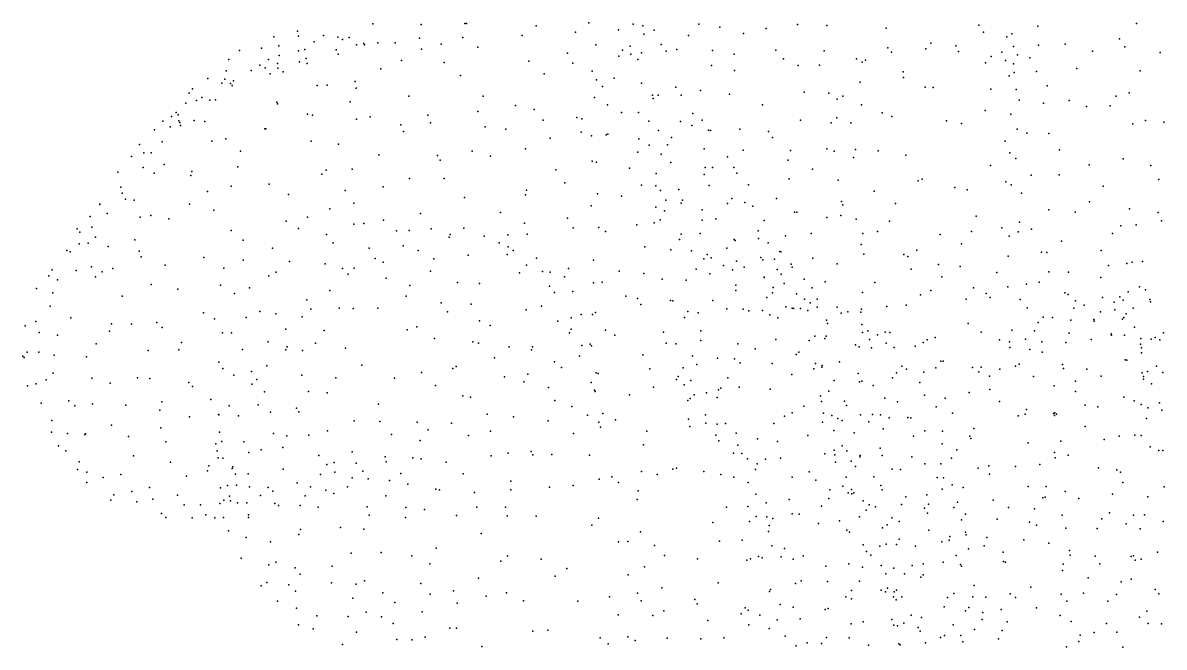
# Model space of a CAD drawing. Header units: metres. Extents: x -25 to 25, y -27.8 to 27.8.
# Drawn here: x -24.97 to -18.78, y 3.41 to 6.8 of the extents above; entities that cross this region are included whole.
import ezdxf

# ---------------------------------------------------------------- set-up
doc = ezdxf.new("R2010")
doc.units = ezdxf.units.M

msp = doc.modelspace()

# ---------------------------------------------------------------- linework, layer by layer
for p in [(-23.4775, 6.7508, -5.69), (-23.0683, 6.7894, -4.7933), (-22.8054, 6.7858, -6.2321), (-22.5692, 6.7923, -4.1462), (-22.5604, 6.7924, -6.2026), (-22.1823, 6.7793, -3.7907), (-21.8972, 6.7954, -6.5488), (-21.7359, 6.7578, -3.0542), (-21.6554, 6.7886, -1.3871), (-21.6028, 6.7797, -2.6418), (-21.5429, 6.7559, -1.1486), (-21.2996, 6.7889, -0.6858), (-21.1857, 6.7718, -7.4954), (-20.9343, 6.7644, -7.7085), (-20.7644, 6.7863, -0.3008), (-20.6054, 6.7807, -7.9522), (-20.2828, 6.7665, 0.2398), (-19.7813, 6.783, -8.7703), (-19.4614, 6.7782, 0.9839), (-18.9259, 6.7911, -9.554), (-23.6052, 6.7204, -4.1198), (-23.4715, 6.7234, -3.9727), (-23.3872, 6.6925, -4.4233), (-23.3355, 6.7269, -4.2068), (-23.2591, 6.7169, -4.899), (-23.2323, 6.7053, -4.3384), (-23.1975, 6.716, -4.0835), (-22.815, 6.7124, -4.2563), (-22.581, 6.7165, -3.9899), (-22.2578, 6.7263, -6.1963), (-21.9681, 6.7443, -3.5994), (-21.5978, 6.7339, -2.1575), (-21.3551, 6.7273, -7.3203), (-21.0569, 6.7379, -7.6016), (-19.7562, 6.7442, 0.8774), (-19.6287, 6.7193, -8.3522), (-19.601, 6.7361, -8.0231), (-19.0174, 6.7093, 1.2078), (-23.7922, 6.6452, -4.2393), (-23.672, 6.6576, -3.8353), (-23.5784, 6.6701, -5.455), (-23.4724, 6.6436, -5.8809), (-23.4367, 6.6509, -5.0186), (-23.2675, 6.6487, -3.7807), (-23.1563, 6.6765, -4.6614), (-23.1174, 6.6829, -3.9561), (-23.1134, 6.676, -6.2242), (-23.0406, 6.6873, -4.4305), (-22.9477, 6.6873, -4.0892), (-22.8043, 6.6519, -3.9278), (-22.6982, 6.6789, -6.2927), (-22.4995, 6.6644, -6.2642), (-22.013, 6.6309, -6.277), (-21.8587, 6.6754, -3.4094), (-21.7131, 6.6475, -6.8481), (-21.6729, 6.6694, -2.7569), (-21.6695, 6.6262, -1.785), (-21.6114, 6.6331, -2.0114), (-21.5037, 6.6773, -2.3358), (-21.4774, 6.6421, -0.8686), (-21.4184, 6.6502, -0.7162), (-21.2259, 6.6459, -7.3907), (-20.8819, 6.6472, -0.2735), (-20.6196, 6.6433, -0.1694), (-20.2746, 6.6597, -8.0768), (-20.2544, 6.6358, 0.6744), (-20.0674, 6.6545, 0.8085), (-20.0416, 6.6856, -8.0566), (-19.9047, 6.6699, 0.8842), (-19.8914, 6.6397, -8.0167), (-19.6552, 6.6355, -8.5994), (-19.5925, 6.6673, -9.2166), (-19.4576, 6.6735, -9.3551), (-19.3127, 6.679, 1.0651), (-19.1636, 6.6411, 1.131), (-18.9884, 6.6648, -9.4843), (-18.7976, 6.6342, 1.305), (-23.8505, 6.5968, -3.9671), (-23.681, 6.5665, -5.3786), (-23.6353, 6.5974, -5.5909), (-23.585, 6.5747, -5.781), (-23.5764, 6.6186, -4.5793), (-23.4658, 6.5847, -4.8724), (-23.4298, 6.6019, -4.7221), (-23.4246, 6.5745, -6.0295), (-23.2558, 6.6255, -6.1598), (-22.9129, 6.5915, -3.7689), (-22.682, 6.5801, -3.7478), (-22.2222, 6.5882, -3.6242), (-21.9826, 6.576, -3.4877), (-21.7341, 6.6154, -2.8996), (-21.6304, 6.5962, -1.4291), (-21.2317, 6.5648, -0.4071), (-21.1086, 6.6251, -7.5028), (-20.8402, 6.601, -7.7771), (-20.6442, 6.5662, -7.939), (-20.4445, 6.5998, -0.0002), (-20.4144, 6.5819, 0.3025), (-20.3949, 6.5933, 0.455), (-19.7437, 6.5778, -7.9913), (-19.7131, 6.6128, 0.9919), (-19.6362, 6.5911, -8.9134), (-19.5922, 6.5733, -8.4133), (-19.5711, 6.6217, -8.1658), (-19.5034, 6.6048, 1.0257), (-23.8645, 6.5347, -4.4772), (-23.7279, 6.5377, -3.6706), (-23.6527, 6.5509, -5.1956), (-23.6257, 6.5184, -4.9606), (-23.583, 6.5489, -4.7671), (-23.5554, 6.5294, -3.6049), (-23.0247, 6.5456, -3.6436), (-22.5936, 6.5098, -3.6118), (-22.1388, 6.5193, -6.2478), (-21.8787, 6.5335, -6.4478), (-21.1065, 6.5374, -0.3128), (-20.761, 6.5633, -0.2127), (-20.192, 6.5294, 0.8612), (-19.6157, 6.5088, -8.0474), (-19.5893, 6.527, -8.6866), (-19.4675, 6.5311, -9.2018), (-19.2497, 6.5487, -9.3608), (-18.9049, 6.5357, -9.416), (-23.9638, 6.4942, -3.8922), (-23.8879, 6.4682, -5.2513), (-23.8711, 6.4896, -3.7508), (-23.8398, 6.4657, -5.0975), (-23.8312, 6.4549, -4.7872), (-23.8239, 6.4812, -5.517), (-23.3698, 6.455, -6.1305), (-23.3167, 6.4574, -3.5105), (-23.1651, 6.4774, -3.5456), (-23.1584, 6.441, -6.3034), (-21.8547, 6.4857, -3.1733), (-21.8217, 6.4511, -2.9759), (-21.7599, 6.496, -6.6282), (-21.6102, 6.4675, -1.5799), (-21.4246, 6.4474, -0.5737), (-20.424, 6.4735, 0.6551), (-20.1887, 6.4991, -8.0644), (-20.0715, 6.4469, 0.9957), (-20.0288, 6.4454, -8.0359), (-19.4105, 6.4538, 1.1171), (-24.0645, 6.4135, -4.2173), (-24.0462, 6.4378, -4.0568), (-23.9965, 6.3899, -5.116), (-22.8734, 6.3973, -3.4443), (-22.4699, 6.3974, -3.4905), (-21.8659, 6.3915, -6.3696), (-21.5519, 6.4025, -0.8971), (-21.547, 6.3852, -1.7221), (-21.5205, 6.4032, -2.5002), (-21.3962, 6.4029, -2.0903), (-21.29, 6.4294, -7.1676), (-21.1329, 6.4085, -7.3041), (-20.7275, 6.4192, -0.134), (-20.5944, 6.4139, -0.0475), (-20.5487, 6.3809, 0.4321), (-20.518, 6.3983, 0.0932), (-19.715, 6.4363, 1.1018), (-19.5781, 6.4331, -8.3056), (-19.0354, 6.3979, 1.2275), (-18.9653, 6.4153, -9.3198), (-24.0828, 6.3605, -5.309), (-24.0252, 6.3751, -5.5191), (-23.9522, 6.376, -4.8592), (-23.9217, 6.3772, -5.665), (-23.5891, 6.3659, -5.9678), (-23.5848, 6.3565, -3.4435), (-23.1912, 6.3664, -3.4017), (-22.2952, 6.3475, -3.4394), (-22.1929, 6.326, -6.2817), (-21.7946, 6.351, -2.7904), (-20.955, 6.3508, -7.4859), (-20.4174, 6.3503, -7.9985), (-19.746, 6.3195, -8.0025), (-19.5625, 6.3757, -8.4683), (-19.4306, 6.3593, -8.8852), (-19.2912, 6.3737, -9.1059), (-19.1961, 6.3427, 1.1943), (-19.0689, 6.346, -9.2166), (-24.2073, 6.2618, -5.4236), (-24.16, 6.287, -4.2372), (-24.1352, 6.31, -3.9986), (-24.1248, 6.2969, -5.0575), (-24.1213, 6.2649, -4.885), (-24.1158, 6.2545, -4.6736), (-24.0369, 6.265, -3.6915), (-23.9794, 6.2607, -5.8043), (-23.4237, 6.3004, -6.151), (-23.396, 6.2946, -3.3602), (-23.1579, 6.2738, -6.326), (-23.0834, 6.2852, -3.3155), (-22.7707, 6.2947, -3.3346), (-22.4994, 6.3148, -6.3681), (-22.1446, 6.2675, -3.3393), (-21.9618, 6.2822, -3.216), (-21.9337, 6.2756, -6.25), (-21.7184, 6.3097, -6.5402), (-21.6264, 6.3087, -6.6925), (-21.5719, 6.2625, -1.0121), (-21.3999, 6.261, -0.4994), (-21.3317, 6.3043, -2.3536), (-21.2811, 6.2678, -7.0356), (-20.7487, 6.2672, -0.0888), (-20.551, 6.2811, 0.5713), (-20.3042, 6.3066, 0.9431), (-20.2534, 6.2871, -8.0007), (-19.9561, 6.2643, -7.9548), (-19.6079, 6.3004, -8.1659), (-18.8767, 6.2661, 1.2978), (-18.7771, 6.2572, -9.3391), (-24.2528, 6.2152, -5.2234), (-24.1678, 6.2322, -4.4582), (-24.1123, 6.2381, -5.7065), (-23.6546, 6.2206, -6.0314), (-23.649, 6.2204, -3.3695), (-22.917, 6.2427, -6.3973), (-22.9015, 6.2064, -3.2121), (-22.7551, 6.2535, -6.4019), (-22.4597, 6.2312, -3.341), (-22.3461, 6.2185, -6.33), (-21.9389, 6.2024, -3.0831), (-21.5186, 6.2123, -1.4884), (-21.3379, 6.2393, -1.9188), (-21.2478, 6.2139, -0.3511), (-21.2365, 6.2108, -2.1961), (-21.0769, 6.2181, -0.2387), (-20.9214, 6.2065, -0.1673), (-20.5811, 6.2527, 0.159), (-20.4742, 6.2539, 0.7597), (-19.8745, 6.2494, 1.172), (-19.5734, 6.2198, -8.4452), (-19.5211, 6.1973, -8.6421), (-19.4017, 6.1952, -8.8391), (-18.9459, 6.2483, -9.245), (-24.335, 6.1358, -5.4398), (-24.2121, 6.1504, -4.7547), (-23.9412, 6.1547, -3.4918), (-23.8668, 6.1659, -5.9528), (-23.4023, 6.1539, -6.1998), (-23.2545, 6.1372, -6.2904), (-22.1062, 6.17, -6.2586), (-21.8816, 6.182, -2.9051), (-21.8016, 6.1886, -2.7444), (-21.7926, 6.1922, -6.2952), (-21.6245, 6.1669, -2.5483), (-21.5699, 6.1328, -0.9189), (-21.4693, 6.1344, -0.5846), (-21.4478, 6.1737, -6.7892), (-20.9008, 6.1731, -7.3719), (-19.6378, 6.1531, -8.0576), (-24.3782, 6.0706, -5.1082), (-24.31, 6.0901, -4.9242), (-24.2718, 6.0905, -4.5297), (-23.7856, 6.0993, -3.3574), (-23.0365, 6.0794, -3.0484), (-22.7168, 6.0761, -3.0504), (-22.5289, 6.0997, -6.3731), (-22.4298, 6.0728, -3.1975), (-22.2399, 6.1119, -3.2669), (-21.6307, 6.0948, -6.4523), (-21.5035, 6.0826, -6.6381), (-21.2711, 6.1116, -2.3615), (-21.1446, 6.0697, -1.9745), (-21.0587, 6.1049, -7.099), (-20.8021, 6.1033, -7.4934), (-20.6044, 6.1125, 0.2852), (-20.5663, 6.1, 0.6576), (-20.4501, 6.1092, 0.8479), (-20.3276, 6.1008, 0.9706), (-20.1765, 6.0783, -7.9083), (-19.6132, 6.0899, -8.267), (-19.3427, 6.1066, 1.2306), (-24.3148, 6.0102, -4.2028), (-24.201, 6.0272, -3.7541), (-23.8013, 6.0152, -6.0952), (-22.7039, 6.0503, -6.3922), (-21.8792, 6.0448, -6.1945), (-21.8543, 6.0405, -2.8379), (-21.675, 6.0072, -2.6429), (-21.4511, 6.038, -2.4746), (-21.2651, 6.011, -6.8397), (-21.2257, 6.0108, -1.8101), (-21.1103, 6.0117, -6.9828), (-20.8153, 6.0506, -0.0895), (-20.461, 6.0652, -7.8273), (-19.7171, 6.0227, -7.932), (-19.5793, 6.059, 1.24), (-19.1821, 6.0247, 1.2363), (-18.9969, 6.0586, -9.1843), (-18.8471, 6.0228, -9.352), (-24.451, 5.9856, -5.451), (-24.2539, 5.9798, -5.8466), (-24.0551, 5.9672, -3.5154), (-24.0509, 5.9888, -6.0062), (-23.3442, 5.9755, -3.0732), (-23.3217, 5.9968, -6.2607), (-23.1809, 6.0028, -3.0095), (-22.8687, 5.9519, -2.8223), (-22.682, 5.9516, -2.8692), (-22.0762, 5.9991, -6.2287), (-21.5306, 5.9779, -1.2873), (-21.2707, 5.9727, -0.3913), (-21.0927, 5.9798, -2.1984), (-20.8089, 5.9489, -7.3349), (-20.6828, 6.0027, -7.5772), (-20.0882, 5.9479, -7.8807), (-19.4973, 5.9691, -8.6585), (-19.3452, 5.9716, -8.872), (-18.8037, 5.9469, 1.3518), (-24.4355, 5.9052, -4.6847), (-23.8369, 5.9094, -3.3054), (-23.6305, 5.9215, -3.2137), (-23.2193, 5.8858, -2.8638), (-23.0131, 5.9054, -6.3666), (-22.2355, 5.8878, -3.1025), (-22.0262, 5.9285, -3.1066), (-21.6114, 5.9152, -6.2175), (-21.5323, 5.9109, -0.8151), (-21.5077, 5.8871, -6.3683), (-21.409, 5.8915, -1.4888), (-21.2436, 5.9133, -2.4248), (-21.03, 5.9177, -0.2256), (-20.5431, 5.9422, 0.6272), (-20.3493, 5.8832, -7.7966), (-20.1099, 5.9383, 1.1115), (-19.9104, 5.9031, 1.1987), (-19.8439, 5.8892, -7.8948), (-19.6344, 5.9334, -8.0296), (-19.6061, 5.9174, -8.2928), (-19.1068, 5.9095, -9.1073), (-24.4288, 5.8713, -4.4531), (-24.4109, 5.8398, -4.1834), (-24.363, 5.8331, -3.9806), (-23.9661, 5.8815, -6.1242), (-23.5268, 5.8642, -3.1036), (-22.5715, 5.8488, -6.3555), (-22.2405, 5.8633, -6.2761), (-21.8489, 5.8687, -6.152), (-21.7193, 5.8553, -2.7604), (-21.4785, 5.8332, -1.3166), (-21.3876, 5.8342, -2.5441), (-21.121, 5.8421, -1.7986), (-21.0498, 5.8215, -2.3551), (-20.8788, 5.8422, -7.1594), (-20.5255, 5.8276, 0.4071), (-19.5491, 5.8717, -8.5353), (-19.1802, 5.8248, 1.2045), (-24.55, 5.8117, -4.8254), (-24.5493, 5.8104, -5.4074), (-24.5103, 5.7624, -5.6592), (-24.0623, 5.8125, -3.4357), (-23.9305, 5.7802, -3.31), (-23.3023, 5.7868, -6.2908), (-23.1717, 5.8177, -2.7245), (-22.8103, 5.7611, -2.5453), (-22.375, 5.767, -2.8409), (-21.8846, 5.8026, -2.9642), (-21.5338, 5.7962, -2.6451), (-21.4868, 5.7766, -6.1941), (-21.3949, 5.8175, -6.4712), (-21.2813, 5.7816, -6.5863), (-21.1449, 5.8161, -6.7821), (-21.0059, 5.8015, -1.9978), (-20.7803, 5.7697, -7.3399), (-20.7683, 5.7683, -0.05), (-20.5191, 5.8088, 0.231), (-20.2324, 5.8152, 0.9676), (-19.4004, 5.7821, -8.7962), (-19.2581, 5.7682, -8.959), (-18.9635, 5.7869, -9.2999), (-18.8069, 5.7677, -9.6889), (-24.6025, 5.7459, -5.2343), (-24.3305, 5.7419, -5.9452), (-24.2733, 5.7514, -3.6473), (-24.1755, 5.7329, -6.0843), (-23.5394, 5.7192, -2.9845), (-23.4233, 5.7412, -2.8623), (-23.1723, 5.7033, -2.5861), (-23.1179, 5.7068, -6.3344), (-23.011, 5.7254, -2.5298), (-22.2461, 5.709, -2.9242), (-22.0128, 5.7372, -3.0465), (-21.6361, 5.7011, -2.7908), (-21.5418, 5.711, -5.9926), (-21.5096, 5.7274, -1.071), (-21.2815, 5.7263, -1.5366), (-21.2071, 5.7329, -2.558), (-20.9461, 5.7246, -2.2106), (-20.606, 5.7405, 0.0926), (-20.5291, 5.7505, -7.6789), (-20.4469, 5.7303, 0.5541), (-20.2656, 5.7201, -7.8485), (-19.7955, 5.7471, 1.1806), (-19.5605, 5.7149, -8.3606), (-18.9267, 5.7006, -9.4784), (-18.789, 5.721, 1.2913), (-24.6725, 5.679, -4.8756), (-24.658, 5.6612, -4.5495), (-24.5925, 5.687, -4.3925), (-23.8371, 5.67, -6.2081), (-23.4715, 5.6795, -6.26), (-23.3199, 5.6485, -2.6259), (-22.9395, 5.6684, -6.3495), (-22.8712, 5.6686, -2.4045), (-22.7515, 5.6785, -6.3513), (-22.6486, 5.6472, -2.2221), (-22.5739, 5.6813, -6.3304), (-22.4643, 5.6381, -2.1661), (-22.3356, 5.6468, -2.7094), (-22.231, 5.6503, -6.2271), (-21.9824, 5.6833, -6.1633), (-21.8419, 5.6852, -6.0991), (-21.8055, 5.6643, -2.9343), (-21.396, 5.6491, -6.0446), (-21.2919, 5.6524, -6.3369), (-20.9783, 5.6668, -0.1704), (-20.8299, 5.6405, -7.2359), (-20.6894, 5.6541, -7.5219), (-20.4095, 5.6527, 0.3245), (-20.3298, 5.6633, 0.7189), (-19.9903, 5.6478, -7.9148), (-19.8196, 5.6645, -7.9276), (-19.6558, 5.6841, -7.9594), (-19.6157, 5.6396, 1.1412), (-19.5675, 5.6614, -8.1376), (-19.4958, 5.677, -8.5525), (-19.0549, 5.6529, -9.1558), (-19.0101, 5.6943, 1.2092), (-24.6621, 5.5963, -5.2999), (-24.613, 5.6001, -5.4565), (-24.5738, 5.6342, -4.1818), (-24.505, 5.583, -3.9347), (-24.3604, 5.6197, -3.7339), (-23.7725, 5.6171, -3.1584), (-23.6126, 5.5746, -2.9299), (-23.2842, 5.6027, -6.2927), (-23.0889, 5.5736, -2.3623), (-22.9038, 5.5867, -2.0467), (-22.6536, 5.6335, -1.9976), (-22.3834, 5.6025, -2.5675), (-22.3341, 5.5813, -2.3249), (-21.5921, 5.581, -5.8586), (-21.4044, 5.6201, -2.7341), (-21.1478, 5.5736, -2.6948), (-21.108, 5.6198, -1.6267), (-21.1033, 5.6148, -6.5914), (-20.9753, 5.6265, -2.4795), (-20.9237, 5.6022, -1.8574), (-20.4185, 5.5942, -7.8071), (-19.8755, 5.5974, 1.0619), (-19.3326, 5.611, -8.8299), (-24.7284, 5.5602, -5.0359), (-24.7106, 5.554, -4.3803), (-24.3366, 5.5579, -5.992), (-24.3254, 5.5271, -3.614), (-23.9859, 5.5237, -6.1912), (-23.0549, 5.5183, -1.9441), (-22.823, 5.5619, -1.7283), (-22.7381, 5.5167, -6.3166), (-22.5505, 5.5365, -1.6939), (-22.3395, 5.5392, -6.2273), (-22.3062, 5.5612, -1.9376), (-22.181, 5.5201, -2.0622), (-21.4521, 5.5653, -0.9293), (-21.3403, 5.5598, -5.6733), (-21.2727, 5.5152, -0.3906), (-21.2542, 5.5394, -6.0017), (-21.2331, 5.5208, -5.5698), (-20.9637, 5.5237, -2.6129), (-20.8897, 5.5133, -6.7829), (-20.8594, 5.5548, -7.0131), (-20.854, 5.554, -2.0677), (-20.681, 5.5203, 0.008), (-20.4048, 5.5404, 0.1762), (-20.1883, 5.5396, 0.7196), (-20.1665, 5.529, -7.9145), (-20.1164, 5.5623, 0.863), (-19.6221, 5.5306, -8.0299), (-19.4414, 5.5525, 1.0503), (-19.4122, 5.5494, -8.6074), (-19.1171, 5.5613, 1.0749), (-24.8081, 5.4571, -4.4694), (-24.6784, 5.4535, -5.4002), (-24.5949, 5.472, -5.5996), (-24.4789, 5.4627, -3.7858), (-24.1959, 5.4815, -3.4512), (-23.8769, 5.4657, -3.1831), (-23.7724, 5.5087, -6.2372), (-23.52, 5.5014, -2.6942), (-23.3269, 5.4892, -2.4572), (-23.2332, 5.4634, -2.3327), (-23.1698, 5.4661, -6.2909), (-23.0132, 5.4984, -6.3167), (-22.2344, 5.4818, -2.58), (-22.0073, 5.4635, -2.9216), (-21.8707, 5.5095, -6.0318), (-21.3144, 5.4596, -1.2797), (-21.1652, 5.4794, -0.266), (-21.1163, 5.4562, -6.1224), (-21.0957, 5.5035, -6.3801), (-21.0545, 5.47, -5.6312), (-20.9533, 5.5108, -0.1127), (-20.8745, 5.4579, -6.6333), (-20.7994, 5.4865, -7.4034), (-20.7931, 5.4709, -2.2711), (-20.5499, 5.488, 0.0867), (-20.1476, 5.4594, 0.5177), (-19.9989, 5.4857, -7.9579), (-19.8812, 5.4736, 0.9302), (-19.0763, 5.4797, -9.0943), (-18.9768, 5.4902, -9.3534), (-18.9491, 5.4976, -9.5058), (-18.8924, 5.5008, -9.688), (-24.8259, 5.4245, -4.9389), (-24.7791, 5.402, -4.2692), (-24.5733, 5.4175, -3.9125), (-24.5372, 5.4459, -5.7418), (-23.6325, 5.4243, -2.795), (-23.5936, 5.4431, -6.2497), (-23.2019, 5.4331, -1.9196), (-22.9962, 5.4119, -1.4839), (-22.755, 5.4488, -1.4914), (-22.2723, 5.4401, -1.7158), (-22.1484, 5.4468, -1.8987), (-22.107, 5.4435, -2.251), (-22.0285, 5.4179, -6.0736), (-21.8237, 5.3889, -5.8996), (-21.7316, 5.4485, -2.9605), (-21.5977, 5.4367, -5.7176), (-21.4984, 5.4049, -5.5854), (-21.368, 5.4006, -1.1202), (-21.2399, 5.4346, -2.8431), (-20.946, 5.4163, -2.7343), (-20.9453, 5.4152, -6.411), (-20.8526, 5.4329, -7.1534), (-20.7282, 5.4064, -7.571), (-20.6142, 5.3911, -7.7203), (-20.3456, 5.3874, 0.1602), (-19.9808, 5.4183, 0.7374), (-19.6829, 5.4424, 0.9453), (-19.4527, 5.3902, 0.852), (-19.4014, 5.4449, -8.3222), (-19.2936, 5.444, 0.9199), (-19.1193, 5.4149, -8.9571), (-24.8934, 5.3555, -4.7785), (-24.8042, 5.3316, -5.106), (-24.2703, 5.377, -6.036), (-24.127, 5.3508, -3.3678), (-23.8953, 5.3726, -6.2006), (-23.8193, 5.3275, -3.0467), (-23.7382, 5.3585, -6.2161), (-23.3022, 5.3437, -1.7482), (-22.8684, 5.3708, -1.4003), (-22.6099, 5.3867, -6.2415), (-22.4901, 5.383, -1.4837), (-22.1106, 5.3677, -2.4739), (-22.0819, 5.3326, -2.7411), (-21.9833, 5.3383, -2.1382), (-21.8706, 5.385, -2.9323), (-21.0993, 5.3731, -5.5163), (-21.0985, 5.3445, -2.8637), (-20.9009, 5.332, -5.993), (-20.896, 5.3596, -5.7503), (-20.8362, 5.3815, -1.8046), (-20.7707, 5.3262, -6.4852), (-20.6848, 5.3588, -2.2841), (-20.4111, 5.3334, -7.8635), (-20.0406, 5.344, 0.3141), (-19.81, 5.3593, -8.0103), (-19.7413, 5.3273, 0.6619), (-19.6225, 5.3649, 0.8212), (-19.5216, 5.379, -8.0107), (-19.3144, 5.3319, 0.6816), (-18.9706, 5.3375, -9.1994), (-18.9092, 5.3633, -3.1625), (-18.8758, 5.3478, 0.9753), (-24.4289, 5.3127, -3.6523), (-23.4265, 5.2935, -2.3376), (-22.8869, 5.3133, -6.2429), (-22.697, 5.2774, -1.3063), (-22.5351, 5.2705, -1.3517), (-21.6957, 5.3131, -5.6885), (-21.6333, 5.3015, -2.9468), (-21.6149, 5.2677, -5.554), (-21.4526, 5.2902, -0.6911), (-21.4406, 5.289, -0.8716), (-21.2242, 5.2903, -0.2373), (-20.9301, 5.3066, -1.6297), (-20.7268, 5.2979, -6.1735), (-20.6949, 5.2775, -2.7417), (-20.6577, 5.2972, -5.8458), (-20.1755, 5.2655, 0.1782), (-20.0977, 5.3209, -7.9788), (-19.8496, 5.2976, 0.3433), (-19.7198, 5.3064, 0.4544), (-19.5571, 5.2954, 0.4266), (-19.2955, 5.3219, -8.3837), (-19.2567, 5.289, 0.4944), (-19.2097, 5.2643, -3.0956), (-19.1103, 5.3059, -8.8435), (-19.0473, 5.2818, -2.9795), (-19.0161, 5.3101, -3.4056), (-18.9971, 5.2916, -9.0008), (-18.8538, 5.296, -9.7404), (-18.8498, 5.2822, -2.9203), (-24.8197, 5.2593, -4.2074), (-23.9867, 5.2236, -3.2558), (-23.6817, 5.2303, -2.7062), (-23.5955, 5.2177, -2.5083), (-23.4522, 5.2023, -2.0065), (-23.4055, 5.2424, -1.8426), (-23.251, 5.2489, -6.2046), (-23.1756, 5.2461, -1.408), (-23.0419, 5.2491, -6.2107), (-22.6627, 5.2277, -6.1792), (-22.2366, 5.2399, -1.5317), (-22.1529, 5.26, -6.0253), (-21.9376, 5.2133, -2.2413), (-21.8759, 5.2149, -5.7579), (-21.861, 5.224, -2.8688), (-21.3591, 5.23, -5.4623), (-21.3036, 5.2236, -1.174), (-21.1472, 5.2447, -1.3989), (-21.0595, 5.2426, -0.1088), (-21.0279, 5.2342, -1.5269), (-20.9538, 5.235, -5.5301), (-20.9147, 5.2125, -0.0366), (-20.8286, 5.2559, -7.3605), (-20.793, 5.249, -5.5756), (-20.7868, 5.2459, -6.8775), (-20.7477, 5.2471, -7.5626), (-20.7091, 5.2352, -1.8581), (-20.657, 5.2532, -6.3392), (-20.5488, 5.2535, -2.5282), (-20.5279, 5.2204, -2.3434), (-20.4907, 5.2291, -6.0304), (-20.4203, 5.2268, -5.7927), (-20.4166, 5.2433, 0.1191), (-20.2799, 5.2581, -7.9279), (-19.5179, 5.2498, 0.2368), (-19.265, 5.2477, -3.2554), (-19.1197, 5.2282, -3.4902), (-19.0421, 5.2401, 0.6202), (-18.9821, 5.2176, -3.5805), (-18.9436, 5.2477, -9.4512), (-24.955, 5.1522, -4.5839), (-24.8959, 5.1752, -4.325), (-24.7068, 5.1958, -3.9841), (-24.4862, 5.1637, -3.7011), (-24.3784, 5.1623, -3.5806), (-24.2403, 5.1709, -5.9811), (-24.211, 5.1438, -3.4529), (-23.9282, 5.1913, -6.1476), (-23.7556, 5.1978, -2.8459), (-22.83, 5.1478, -1.206), (-22.4901, 5.1796, -6.105), (-22.431, 5.1551, -1.3325), (-22.0655, 5.1776, -5.8809), (-21.9919, 5.1963, -2.4415), (-21.3778, 5.1977, -1.0238), (-20.872, 5.196, -2.8985), (-20.6073, 5.1825, -5.6856), (-20.6024, 5.1652, -1.9763), (-20.4152, 5.1598, -2.6566), (-19.8376, 5.1661, -8.0547), (-19.4586, 5.1711, -2.95), (-19.4315, 5.2, -8.017), (-19.3801, 5.1982, -3.1461), (-19.2821, 5.1837, -3.4569), (-19.1562, 5.1866, -8.3202), (-19.1544, 5.1778, 0.3385), (-19.0017, 5.1891, -2.8447), (-18.9946, 5.1971, -8.8397), (-18.9355, 5.1448, -9.1496), (-24.8791, 5.1162, -5.0529), (-24.7794, 5.1012, -5.2459), (-24.4963, 5.1243, -5.6964), (-23.8838, 5.1139, -3.1193), (-23.836, 5.1151, -2.9723), (-23.541, 5.1342, -2.2666), (-23.3331, 5.1281, -1.4577), (-22.8822, 5.1314, -6.1545), (-22.7347, 5.0834, -6.1075), (-22.0007, 5.114, -5.7424), (-21.993, 5.1348, -2.68), (-21.8066, 5.1284, -5.5642), (-21.7549, 5.1012, -2.8823), (-21.4911, 5.1191, -2.9574), (-21.2889, 5.1263, -0.2678), (-20.8822, 5.079, -1.6724), (-20.67, 5.0968, -6.664), (-20.6155, 5.0834, -6.5167), (-20.608, 5.097, 0.049), (-20.412, 5.117, -7.8661), (-20.382, 5.1258, -2.3388), (-20.3738, 5.0778, 0.1209), (-20.3299, 5.1029, -5.9727), (-20.289, 5.1191, -2.5474), (-20.2636, 5.117, -2.6997), (-20.0172, 5.0901, -2.6508), (-19.7681, 5.1191, -2.7907), (-19.6021, 5.1299, -3.1296), (-19.5272, 5.0804, -8.0449), (-19.4779, 5.1251, -3.3574), (-19.2898, 5.1126, -3.6079), (-19.1715, 5.0786, -2.7274), (-19.0629, 5.1084, -8.1725), (-19.06, 5.1025, -3.6973), (-18.9911, 5.1016, 0.3564), (-18.9026, 5.0841, -8.6), (-18.8459, 5.08, -8.9373), (-18.8246, 5.0902, 0.4718), (-18.7788, 5.1151, 0.6254), (-24.5703, 5.0543, -5.5551), (-24.2877, 5.019, -3.5252), (-24.1207, 5.0232, -5.9701), (-24.1064, 5.062, -3.3739), (-23.7758, 5.0244, -6.0851), (-23.6357, 5.0656, -2.3961), (-23.5406, 5.0221, -6.0982), (-23.5336, 5.0394, -1.8999), (-23.4493, 5.0189, -1.5691), (-23.3787, 5.0587, -6.1289), (-23.2168, 5.0317, -6.1053), (-22.5252, 5.0657, -1.2346), (-22.4959, 5.0583, -6.0037), (-22.3285, 5.0385, -1.3484), (-22.2078, 5.0216, -5.7927), (-22.2014, 5.0393, -1.4442), (-21.9345, 5.0451, -1.8407), (-21.8893, 5.0532, -2.2722), (-21.8814, 5.0436, -2.0132), (-21.4771, 5.0578, -0.6479), (-21.4246, 5.0554, -0.9097), (-21.289, 5.0728, -3.0049), (-21.089, 5.0548, -0.0989), (-20.9937, 5.0282, -1.57), (-20.7004, 5.0724, -7.5732), (-20.4489, 5.0497, -2.9637), (-20.4293, 5.038, -5.7221), (-20.3634, 5.0334, -2.1458), (-20.2835, 5.0589, -7.9306), (-20.2403, 5.0351, -2.329), (-20.1268, 5.042, 0.1677), (-20.0823, 5.0622, -8.0293), (-20.0602, 5.0758, -2.9373), (-19.6678, 5.076, -3.2627), (-19.6148, 5.065, -2.6682), (-19.6133, 5.0352, -3.4099), (-19.5035, 5.0239, 0.0975), (-19.4387, 5.0658, -3.5768), (-19.3087, 5.0616, 0.1024), (-18.9032, 5.0532, -3.7291), (-18.8976, 5.0334, -9.5358), (-18.7993, 5.076, -2.7146), (-24.9673, 4.9878, -4.7209), (-24.96, 4.9811, -4.5009), (-24.9442, 5.009, -4.8789), (-24.8806, 5.0101, -4.2308), (-24.7981, 4.9932, -4.0852), (-24.6214, 4.9839, -3.8166), (-23.9031, 4.9555, -6.005), (-22.4079, 4.979, -5.872), (-22.0832, 4.9567, -5.5579), (-21.9465, 4.9886, -2.5495), (-21.6038, 4.9956, -5.418), (-21.3344, 4.9894, -1.0729), (-21.1989, 4.9768, -1.3061), (-21.1055, 4.9736, -3.0507), (-20.771, 4.9971, -7.1951), (-20.7574, 5.0095, -7.373), (-20.5367, 4.9567, -7.7403), (-19.9865, 4.9605, 0.1722), (-19.9739, 4.9616, -2.4241), (-19.4365, 5.0102, -2.633), (-18.9876, 4.9674, 0.151), (-18.9776, 4.9657, -2.6449), (-18.8978, 5.007, -8.301), (-24.8029, 4.8961, -5.1363), (-23.8818, 4.9209, -3.008), (-23.7262, 4.9056, -2.4245), (-23.6435, 4.9359, -6.0224), (-23.1282, 4.9399, -1.2023), (-22.8042, 4.9002, -1.1193), (-22.635, 4.9213, -1.143), (-22.6167, 4.9322, -5.9246), (-22.0457, 4.9266, -1.6157), (-21.8562, 4.8981, -2.7136), (-21.8466, 4.8939, -5.3716), (-21.5653, 4.9196, -2.9528), (-21.3846, 4.9241, -5.4647), (-21.3109, 4.9438, -0.3246), (-21.0755, 4.9522, -5.5331), (-20.901, 4.9478, -5.568), (-20.6754, 4.9201, -3.0917), (-20.6665, 4.9489, -6.7786), (-20.6319, 4.9286, -5.6544), (-20.6299, 4.9375, -7.5996), (-20.4359, 4.8948, 0.0795), (-20.2281, 4.8981, -5.9983), (-20.1978, 4.9341, -3.1439), (-20.1734, 4.9183, -5.8519), (-20.0782, 4.9022, -8.081), (-20.0134, 4.9246, -3.235), (-19.8142, 4.9264, -2.4509), (-19.7801, 4.9038, -3.476), (-19.7675, 4.9292, -8.1235), (-19.6668, 4.9185, -2.496), (-19.5821, 4.9347, -8.109), (-19.5627, 4.9455, -3.6386), (-19.3265, 4.9423, -8.0316), (-19.3219, 4.921, -3.7793), (-19.1942, 4.917, -2.5905), (-18.8952, 4.8981, -9.3419), (-18.8659, 4.9059, -9.1542), (-18.8175, 4.9347, -9.7474), (-18.7815, 4.9004, 0.193), (-24.8948, 4.8382, -4.95), (-24.8402, 4.8594, -4.1662), (-24.593, 4.8695, -5.4293), (-24.4943, 4.8412, -3.7186), (-24.3443, 4.8713, -3.6009), (-24.2781, 4.8666, -5.738), (-24.0664, 4.8449, -3.4268), (-23.8233, 4.8857, -2.6425), (-23.7244, 4.8363, -5.9331), (-23.6974, 4.8618, -2.2544), (-23.4539, 4.885, -5.9825), (-23.2687, 4.8703, -1.2843), (-22.9515, 4.8692, -5.9455), (-22.3542, 4.876, -5.6804), (-22.2485, 4.8496, -5.5327), (-22.2282, 4.891, -1.3824), (-21.8838, 4.8461, -1.9292), (-21.4202, 4.8618, -0.7178), (-21.4121, 4.8784, -0.5575), (-21.3788, 4.8332, -3.0315), (-21.3435, 4.8554, -0.9796), (-21.1419, 4.8713, -0.1724), (-20.7952, 4.8892, -0.0262), (-20.5646, 4.8554, -6.5691), (-20.4284, 4.8489, -3.2079), (-20.4161, 4.8517, -1.9391), (-20.2489, 4.8699, -2.0797), (-20.1002, 4.846, 0.1556), (-19.7226, 4.8802, 0.1437), (-19.4842, 4.8786, -3.7569), (-19.2559, 4.8524, -0.0237), (-19.1178, 4.8791, -8.0159), (-18.8879, 4.8774, -9.5115), (-18.8877, 4.8627, 0.0829), (-18.8433, 4.8378, -3.7639), (-24.9428, 4.8273, -4.7298), (-24.0464, 4.824, -5.8383), (-23.6566, 4.7947, -2.0282), (-23.4179, 4.7963, -1.4484), (-23.3159, 4.7889, -5.8874), (-22.7282, 4.8292, -5.846), (-22.5793, 4.7728, -1.159), (-22.1154, 4.8182, -1.4891), (-21.866, 4.8043, -2.3084), (-21.8613, 4.7964, -2.5919), (-21.675, 4.778, -2.8655), (-21.5464, 4.8201, -5.4111), (-21.3242, 4.7777, -0.4602), (-21.2581, 4.7898, -1.1122), (-21.193, 4.8047, -5.5272), (-21.1808, 4.8142, -1.2748), (-21.0818, 4.8207, -1.4387), (-20.9135, 4.8096, -1.6417), (-20.6405, 4.7737, -7.4465), (-20.5943, 4.7992, 0.0023), (-20.354, 4.8296, -6.1807), (-20.0757, 4.7762, -3.4712), (-19.8329, 4.7906, -2.3124), (-19.7202, 4.8075, -3.6978), (-19.3716, 4.8273, -2.5104), (-19.2556, 4.7969, -3.8682), (-24.8676, 4.7335, -4.2981), (-24.717, 4.7456, -5.1685), (-24.6849, 4.7188, -3.9478), (-24.5899, 4.7302, -5.3245), (-24.4088, 4.7216, -5.5064), (-24.2139, 4.7411, -5.6631), (-23.9469, 4.7523, -3.3621), (-23.8483, 4.719, -2.5321), (-23.6902, 4.7249, -5.8186), (-23.4829, 4.7065, -1.5765), (-23.0384, 4.7272, -1.1522), (-22.5379, 4.7667, -5.6512), (-22.0813, 4.747, -5.3469), (-21.9894, 4.7146, -1.7365), (-21.3596, 4.7483, -0.6248), (-21.3461, 4.7581, -0.8328), (-21.2011, 4.7648, -0.3045), (-20.7296, 4.7165, -3.2569), (-20.6349, 4.7432, -5.6596), (-20.5099, 4.7444, -3.3044), (-20.4978, 4.721, -6.5147), (-20.2913, 4.7606, -7.9841), (-20.2212, 4.7411, -6.0689), (-20.0113, 4.7126, 0.1395), (-19.9628, 4.7611, -8.1663), (-19.6692, 4.7415, -2.3492), (-19.2035, 4.7232, -8.0648), (-19.1351, 4.7134, -0.0765), (-18.9944, 4.7665, -7.9443), (-18.9387, 4.7453, -2.5584), (-18.9006, 4.7253, -0.019), (-18.8638, 4.7074, -9.2889), (-18.8005, 4.7345, -9.095), (-24.2246, 4.6958, -3.6068), (-24.0629, 4.6599, -5.6607), (-23.9062, 4.6712, -3.0671), (-23.9046, 4.6702, -2.8847), (-23.7973, 4.665, -2.3102), (-23.6241, 4.6843, -1.8596), (-23.4707, 4.6872, -5.7803), (-22.4477, 4.6736, -5.4238), (-22.3045, 4.6585, -5.3424), (-21.9034, 4.6683, -1.9545), (-21.8205, 4.6769, -2.4781), (-21.356, 4.6459, -5.5126), (-21.2634, 4.6705, -0.9429), (-20.835, 4.6631, -0.1322), (-20.7933, 4.6801, -1.7116), (-20.6233, 4.6789, -6.8595), (-20.5774, 4.6673, -1.8334), (-20.5462, 4.6508, -6.6433), (-20.4227, 4.6697, -7.8161), (-20.3575, 4.6711, -3.4481), (-20.3139, 4.6708, -1.9196), (-20.2675, 4.6534, -5.7087), (-20.165, 4.656, -8.1179), (-20.1502, 4.6535, -3.6127), (-19.9227, 4.6785, -3.7144), (-19.568, 4.665, 0.0553), (-19.5287, 4.6743, -8.219), (-19.5221, 4.6981, -3.8513), (-19.3761, 4.6764, -8.1613), (-19.3695, 4.667, -2.429), (-19.3687, 4.6807, -0.0195), (-19.3599, 4.6728, -3.8714), (-18.8707, 4.6502, -7.9687), (-18.7883, 4.6954, -9.7708), (-24.8091, 4.6389, -4.8578), (-24.4856, 4.6141, -3.787), (-24.218, 4.6004, -5.5208), (-23.3143, 4.5829, -1.3767), (-23.17, 4.6371, -1.2372), (-23.0301, 4.6334, -5.6554), (-22.8271, 4.6305, -5.5708), (-22.769, 4.5886, -1.1516), (-22.6425, 4.6253, -5.4503), (-22.1164, 4.6373, -1.5219), (-21.8429, 4.6307, -2.3172), (-21.8325, 4.6027, -5.3219), (-21.7513, 4.6436, -2.6636), (-21.3493, 4.6073, -3.0483), (-21.2619, 4.624, -0.5921), (-21.1997, 4.6191, -0.4479), (-21.155, 4.6228, -1.1419), (-20.8922, 4.6229, -3.2689), (-20.629, 4.6305, -7.0218), (-20.5679, 4.5845, -7.4733), (-20.5215, 4.6388, -7.6193), (-20.3772, 4.6324, -6.3247), (-20.2996, 4.5934, -8.0289), (-20.0743, 4.5831, -2.037), (-19.8073, 4.5965, -8.2817), (-19.203, 4.6065, -3.8602), (-24.8122, 4.576, -4.3731), (-24.7248, 4.5695, -4.0828), (-24.6312, 4.5635, -3.9597), (-24.6274, 4.5673, -5.1053), (-24.3939, 4.5533, -5.3467), (-24.1913, 4.5243, -3.6793), (-23.8998, 4.5768, -2.6152), (-23.8871, 4.5253, -3.4345), (-23.7676, 4.5238, -2.1983), (-23.6074, 4.5684, -5.6272), (-23.5358, 4.5565, -1.7208), (-23.4161, 4.5593, -5.6095), (-22.967, 4.5628, -1.1801), (-22.8117, 4.5316, -5.386), (-22.5496, 4.5573, -5.3093), (-22.4306, 4.5813, -1.2633), (-21.9802, 4.5687, -1.8181), (-21.5824, 4.5813, -2.8729), (-21.2066, 4.5594, -0.7459), (-21.1915, 4.5292, -3.0924), (-21.0963, 4.5706, -5.5676), (-20.982, 4.5394, -1.447), (-20.8729, 4.526, -0.2689), (-20.7089, 4.5578, -0.1358), (-20.4561, 4.5724, -5.6707), (-20.1346, 4.554, 0.0818), (-19.9786, 4.581, -5.7843), (-19.8298, 4.5538, -2.1445), (-19.8244, 4.542, 0.1), (-19.3352, 4.5277, -8.1952), (-19.1005, 4.5358, -0.1315), (-19.019, 4.5545, -7.9999), (-18.9349, 4.5596, -0.0919), (-18.8998, 4.5583, -3.668), (-24.7735, 4.5012, -4.543), (-24.7343, 4.4749, -4.2456), (-23.9199, 4.5129, -2.7761), (-23.9129, 4.4753, -3.0179), (-23.7408, 4.4663, -5.4553), (-23.675, 4.4795, -2.0133), (-23.5568, 4.4931, -5.5004), (-23.1803, 4.4693, -5.3946), (-22.3333, 4.4618, -1.3951), (-22.2086, 4.4713, -5.2059), (-21.6008, 4.5074, -5.4164), (-21.111, 4.4616, -0.6654), (-21.0887, 4.5062, -0.5059), (-21.0657, 4.4604, -1.1626), (-20.6155, 4.4584, -1.7908), (-20.5662, 4.4785, -6.939), (-20.5222, 4.5017, -6.7312), (-20.4967, 4.4749, -7.5934), (-20.3151, 4.4898, -6.3001), (-19.9804, 4.5126, -8.2559), (-19.9007, 4.481, -3.8248), (-19.5132, 4.5177, -2.3261), (-19.3705, 4.466, -3.8825), (-18.8512, 4.4963, -2.6486), (-18.8038, 4.476, -9.5473), (-18.7826, 4.4764, -9.2221), (-24.6622, 4.4147, -4.7477), (-24.3663, 4.4478, -5.201), (-24.1656, 4.4142, -5.2847), (-23.9067, 4.4367, -5.394), (-23.8824, 4.4344, -2.454), (-23.362, 4.45, -5.3827), (-23.3177, 4.4, -1.4924), (-23.2781, 4.4124, -5.1805), (-23.1593, 4.4082, -5.0301), (-23.0008, 4.4424, -5.1868), (-22.9957, 4.4157, -4.9601), (-22.852, 4.4368, -5.078), (-22.8061, 4.4322, -1.2218), (-22.6704, 4.4139, -5.0315), (-22.426, 4.4478, -5.1478), (-22.2007, 4.4536, -1.5144), (-22.0966, 4.4556, -1.6452), (-21.8931, 4.4512, -5.2885), (-21.036, 4.432, -3.1645), (-20.9833, 4.4051, -1.3443), (-20.9375, 4.4289, -0.431), (-20.856, 4.4345, -1.559), (-20.5624, 4.4538, -7.2852), (-20.558, 4.413, -7.0807), (-20.4726, 4.4188, -1.8712), (-20.4262, 4.443, -3.5564), (-20.4236, 4.4487, -7.8706), (-20.3046, 4.4499, -0.0052), (-20.1449, 4.4432, -6.1193), (-20.0741, 4.4037, 0.0477), (-19.9866, 4.405, -5.9431), (-19.9289, 4.4343, -5.8027), (-19.4503, 4.4013, -0.0338), (-19.3656, 4.4366, -2.406), (-19.2951, 4.4506, -0.0918), (-24.6709, 4.373, -4.5684), (-24.6196, 4.3591, -4.1437), (-24.4352, 4.3462, -4.9502), (-24.0801, 4.3374, -3.7981), (-23.9661, 4.3665, -5.263), (-23.958, 4.3929, -3.721), (-23.8323, 4.3788, -3.4112), (-23.8281, 4.3874, -2.2986), (-23.8128, 4.3482, -3.605), (-23.7455, 4.3493, -2.1643), (-23.5548, 4.3756, -5.2255), (-23.353, 4.3459, -4.8658), (-23.274, 4.3587, -4.7226), (-23.1218, 4.3641, -4.6853), (-22.9163, 4.3521, -4.8114), (-22.5774, 4.3498, -1.3261), (-21.6111, 4.3636, -2.6412), (-21.5265, 4.3466, -2.79), (-21.4409, 4.3762, -5.4855), (-21.4207, 4.3812, -2.8979), (-21.2723, 4.3637, -5.5331), (-21.1802, 4.3471, -3.0159), (-20.9931, 4.3744, -0.5904), (-20.7015, 4.3618, -3.4371), (-20.4499, 4.3905, -6.5915), (-20.2515, 4.3763, -1.9624), (-20.2064, 4.3739, -8.1438), (-19.784, 4.3816, -3.8822), (-19.7256, 4.3932, 0.0353), (-19.7222, 4.348, -2.159), (-19.5826, 4.39, -3.8925), (-19.1322, 4.3822, -0.1604), (-19.0312, 4.3724, -2.7), (-19.0115, 4.3594, -3.6193), (-24.6192, 4.3039, -4.2976), (-24.5322, 4.33, -4.7933), (-24.28, 4.2754, -4.9399), (-23.8946, 4.2737, -3.8678), (-23.8572, 4.2874, -3.2218), (-23.8088, 4.2895, -5.0851), (-23.7373, 4.2791, -3.8018), (-23.6362, 4.276, -4.9276), (-23.4782, 4.3008, -4.7854), (-23.4064, 4.2798, -4.299), (-23.205, 4.2799, -4.3381), (-23.1807, 4.328, -4.5307), (-23.0933, 4.3234, -1.3927), (-22.9781, 4.3135, -4.6142), (-22.8788, 4.2936, -1.3331), (-22.3201, 4.311, -5.0502), (-22.1101, 4.2779, -5.1323), (-21.9811, 4.2874, -1.8849), (-21.8405, 4.3213, -2.1006), (-21.7723, 4.3335, -5.3136), (-21.7364, 4.3027, -2.2783), (-21.1107, 4.3317, -5.5534), (-21.0314, 4.3031, -1.1926), (-20.7926, 4.3313, -5.578), (-20.6642, 4.3163, -0.2672), (-20.5184, 4.2838, -0.1795), (-20.5002, 4.3327, -5.602), (-20.3503, 4.3336, -7.9814), (-20.3128, 4.2868, -0.0582), (-20.0074, 4.3305, -2.0509), (-19.9719, 4.3283, -8.2762), (-19.9256, 4.2902, -3.824), (-19.8663, 4.2763, -2.0969), (-19.5138, 4.2823, -2.3321), (-19.4146, 4.2815, -8.2876), (-18.9989, 4.3028, -0.2111), (-18.7751, 4.2801, -2.8288), (-24.4743, 4.2355, -4.1595), (-24.3759, 4.2549, -4.8136), (-24.2621, 4.213, -3.9911), (-24.1288, 4.2342, -4.9061), (-23.8463, 4.2291, -2.4003), (-23.6779, 4.2324, -4.6412), (-23.6101, 4.2561, -3.9398), (-23.4361, 4.23, -4.067), (-23.3239, 4.2608, -1.6269), (-23.2794, 4.2428, -4.1994), (-22.9982, 4.2315, -4.4478), (-22.7263, 4.2672, -1.3569), (-22.7064, 4.2631, -4.7859), (-22.5177, 4.2489, -1.4335), (-22.3205, 4.2643, -1.5445), (-21.6336, 4.2109, -2.4128), (-21.6286, 4.2577, -5.3711), (-20.9906, 4.2396, -0.7704), (-20.8102, 4.2113, -3.2402), (-20.5949, 4.2162, -5.557), (-20.589, 4.2634, -1.8318), (-20.4893, 4.2476, -7.0971), (-20.4717, 4.2645, -7.5976), (-20.4688, 4.2411, -6.8472), (-20.4585, 4.2477, -1.9137), (-20.3042, 4.2629, -6.4013), (-20.1758, 4.2248, -6.2416), (-20.0631, 4.2369, -3.7171), (-19.9794, 4.2673, -6.017), (-19.4343, 4.2194, -2.4812), (-19.4211, 4.223, -0.0797), (-19.3114, 4.2544, -3.8252), (-19.2385, 4.2167, -0.1764), (-19.0551, 4.2407, -2.7876), (-18.8637, 4.2247, -7.9931), (-24.4894, 4.2073, -4.3491), (-24.3489, 4.1975, -4.6492), (-24.0924, 4.1829, -3.9999), (-24.0028, 4.1829, -4.7313), (-23.8993, 4.1902, -2.9062), (-23.8761, 4.2065, -4.0243), (-23.8404, 4.203, -4.6793), (-23.8024, 4.1934, -4.1613), (-23.7524, 4.1931, -4.4332), (-23.5999, 4.1896, -3.7204), (-23.5804, 4.1784, -1.9849), (-23.4625, 4.1787, -3.8919), (-23.3657, 4.1699, -1.7588), (-23.0999, 4.172, -1.545), (-22.8895, 4.1682, -1.4516), (-22.7886, 4.1573, -4.5916), (-22.5034, 4.1696, -4.8303), (-22.3489, 4.1687, -4.9275), (-21.1503, 4.1702, -2.9275), (-21.0344, 4.1723, -1.1019), (-20.9347, 4.1925, -5.5421), (-20.6336, 4.1747, -3.4215), (-20.409, 4.2041, -7.8236), (-20.391, 4.1527, -6.6392), (-20.3754, 4.1824, -3.537), (-20.3408, 4.1705, -2.0025), (-20.1995, 4.1843, -8.1101), (-20.0753, 4.1648, -8.2038), (-20.053, 4.1851, -0.0221), (-19.9171, 4.1671, -5.675), (-19.8958, 4.1964, -0.0085), (-19.7025, 4.207, -0.0166), (-19.62, 4.1685, -2.2756), (-19.4792, 4.1602, -3.8955), (-24.2157, 4.1346, -4.5845), (-24.1911, 4.1127, -4.1608), (-24.049, 4.1111, -4.5308), (-23.9748, 4.1281, -4.1625), (-23.9257, 4.1108, -4.3896), (-23.8781, 4.113, -2.7118), (-23.7436, 4.1277, -3.358), (-23.7424, 4.1138, -2.2936), (-23.0888, 4.1269, -4.2306), (-22.8906, 4.1133, -4.4655), (-22.6151, 4.1245, -1.5045), (-22.3389, 4.122, -1.6342), (-22.1816, 4.1198, -1.7217), (-21.8432, 4.1099, -2.0031), (-21.0244, 4.0918, -0.8986), (-20.9886, 4.1189, -1.3543), (-20.9317, 4.1167, -3.0709), (-20.8985, 4.1073, -0.6293), (-20.7932, 4.1326, -5.5184), (-20.7556, 4.1322, -1.7268), (-20.5366, 4.096, -0.2743), (-20.4283, 4.1164, -7.6497), (-20.2525, 4.1108, -5.5136), (-20.2137, 4.0926, -6.3662), (-20.0591, 4.137, -6.1472), (-19.8743, 4.1006, -3.8617), (-19.853, 4.1306, -5.8699), (-19.682, 4.105, -8.3165), (-19.5066, 4.0885, -0.0924), (-19.3288, 4.1252, -2.6523), (-19.113, 4.1064, -8.2501), (-19.0711, 4.1393, -0.2256), (-18.9419, 4.1255, -8.1739), (-18.8822, 4.1286, -3.4327), (-18.7803, 4.0909, -0.0586), (-23.8515, 4.0406, -2.9729), (-23.4612, 4.0491, -1.9564), (-23.2447, 4.0599, -3.9917), (-23.1168, 4.0509, -1.6926), (-22.4799, 4.0266, -1.6322), (-21.8799, 4.0715, -5.1751), (-21.6155, 4.0356, -5.318), (-21.2232, 4.0855, -5.4728), (-20.9213, 4.0366, -5.4761), (-20.9182, 4.0703, -1.5211), (-20.6506, 4.0815, -1.8321), (-20.4966, 4.0454, -3.4695), (-20.4823, 4.0341, -5.4744), (-20.3026, 4.0575, -6.5493), (-20.2772, 4.0733, -0.1359), (-20.0512, 4.0453, -2.104), (-19.8531, 4.0337, -2.1466), (-19.4681, 4.0711, -8.3383), (-19.3083, 4.0559, -8.3234), (-19.1393, 4.0546, -3.6276), (-18.9815, 4.0793, -2.9011), (-18.9059, 4.0514, -0.2049), (-23.7549, 4.0049, -2.4304), (-23.623, 3.9806, -3.4535), (-23.4691, 4.021, -3.6756), (-21.7359, 3.9811, -5.2333), (-21.6857, 3.9838, -2.1552), (-21.1882, 3.9857, -2.8568), (-21.0655, 3.9913, -1.12), (-20.409, 3.9653, -7.4979), (-20.2829, 3.968, -5.4422), (-20.2282, 3.9671, -3.5841), (-20.2131, 3.9956, -2.0834), (-19.9806, 3.9822, -3.7615), (-19.9414, 3.9909, -8.2056), (-19.9388, 4.0097, -6.0794), (-19.8491, 4.0199, -0.0648), (-19.7368, 4.0056, -3.9088), (-19.5359, 3.9916, -2.5126), (-19.4006, 3.9736, -2.6768), (-23.186, 3.9196, -1.8624), (-23.0233, 3.9231, -1.7797), (-22.8572, 3.9055, -4.3852), (-22.7256, 3.9479, -4.5397), (-22.3386, 3.9064, -4.7734), (-21.5409, 3.9619, -2.5759), (-21.486, 3.9081, -5.3097), (-20.9753, 3.9026, -0.7601), (-20.9041, 3.9595, -3.0545), (-20.8351, 3.9457, -1.6855), (-20.7344, 3.9063, -1.7965), (-20.3894, 3.9292, -3.5135), (-20.367, 3.9094, -6.9919), (-20.317, 3.9584, -6.6724), (-20.1239, 3.9583, -8.0588), (-19.904, 3.9065, -5.6833), (-19.8369, 3.9427, -5.9313), (-19.7517, 3.9603, -8.282), (-19.6484, 3.9257, -2.3775), (-19.2887, 3.935, -3.7417), (-19.2843, 3.9094, -2.7859), (-19.1494, 3.9034, -0.2392), (-18.955, 3.9011, -8.4287), (-18.9407, 3.9057, -2.9474), (-18.8114, 3.9253, -0.1427), (-23.7826, 3.8937, -2.7786), (-23.6335, 3.8568, -3.3165), (-23.5942, 3.8721, -2.3101), (-23.4889, 3.8398, -3.4914), (-23.2882, 3.8491, -1.9967), (-22.7589, 3.863, -1.7537), (-22.3744, 3.8767, -1.7304), (-22.1551, 3.887, -4.8792), (-21.594, 3.8464, -2.4376), (-21.3068, 3.8889, -5.3442), (-21.0398, 3.8826, -2.949), (-21.0195, 3.8893, -1.3792), (-20.9562, 3.895, -5.3846), (-20.8528, 3.8997, -0.5905), (-20.7888, 3.8869, -3.1788), (-20.6103, 3.8488, -5.3523), (-20.4868, 3.8614, -0.3128), (-20.4116, 3.8443, -2.0218), (-20.3108, 3.8528, -6.8417), (-20.1432, 3.8533, -3.6595), (-20.0831, 3.8628, -5.5089), (-19.9737, 3.8708, -2.1632), (-19.8793, 3.8589, -6.0696), (-19.8745, 3.8502, -0.1573), (-19.646, 3.8752, -3.9163), (-19.6357, 3.8709, -0.1439), (-19.3235, 3.8601, -8.4674), (-19.1241, 3.8619, -3.6161), (-18.9332, 3.8824, -0.2416), (-18.9002, 3.8869, -3.439), (-23.4619, 3.8061, -2.2145), (-22.4945, 3.7837, -4.6427), (-22.0791, 3.7954, -1.7975), (-22.0158, 3.8369, -4.9483), (-21.6825, 3.8023, -2.1476), (-20.285, 3.8078, -7.6685), (-20.2415, 3.8381, -6.5778), (-20.184, 3.8084, -7.8943), (-20.0953, 3.7892, -6.341), (-20.0819, 3.8028, -0.2124), (-19.3264, 3.8263, -0.2191), (-19.1875, 3.7865, -2.8736), (-18.9535, 3.7782, -8.5502), (-23.6746, 3.7434, -2.9024), (-23.6442, 3.7604, -3.1815), (-23.5235, 3.7479, -3.3551), (-23.2931, 3.76, -3.6121), (-23.1586, 3.7511, -3.771), (-23.1137, 3.7693, -1.9729), (-22.8086, 3.7562, -4.3629), (-22.6303, 3.7157, -4.5257), (-21.5009, 3.7327, -2.6892), (-21.1941, 3.7597, -2.8638), (-20.9114, 3.7226, -0.6792), (-20.7758, 3.7553, -1.7589), (-20.7446, 3.7698, -0.4989), (-20.6015, 3.7659, -3.4007), (-20.4708, 3.7172, -5.2889), (-20.4287, 3.7687, -3.5194), (-20.3107, 3.7197, -7.2727), (-20.2756, 3.73, -6.9319), (-20.2272, 3.7189, -2.1198), (-19.8052, 3.7441, -8.2527), (-19.4987, 3.7348, -2.6409), (-19.0088, 3.7637, -3.5273), (-18.8231, 3.7228, -3.4414), (-23.5855, 3.6592, -2.7369), (-23.4873, 3.7146, -2.3736), (-23.1769, 3.6755, -2.1083), (-23.0142, 3.7044, -3.9859), (-22.757, 3.6983, -1.8568), (-22.4541, 3.686, -1.7841), (-22.3439, 3.7048, -4.683), (-22.2517, 3.6613, -1.7901), (-21.9563, 3.6593, -1.901), (-21.7852, 3.684, -5.0191), (-21.6332, 3.7032, -2.3402), (-21.6125, 3.6613, -2.5106), (-21.3218, 3.6684, -5.1976), (-20.916, 3.7117, -3.0547), (-20.5026, 3.6827, -1.9714), (-20.4716, 3.6716, -0.3778), (-20.2876, 3.7103, -7.4866), (-20.2444, 3.6834, -5.3685), (-20.2399, 3.7098, -6.7451), (-20.2287, 3.6676, -3.6801), (-20.198, 3.6829, -0.281), (-19.9504, 3.6789, -0.2418), (-19.9164, 3.701, -2.2975), (-19.8134, 3.6824, -5.886), (-19.7419, 3.6823, -3.8939), (-19.6104, 3.7003, -0.216), (-19.5811, 3.6798, -8.4666), (-19.3332, 3.6984, -3.7688), (-19.3026, 3.6597, -0.2455), (-19.2128, 3.7039, -8.6128), (-19.0799, 3.66, -0.2802), (-19.0339, 3.6961, -2.9393), (-18.8037, 3.6995, -2.9781), (-23.483, 3.6212, -3.2479), (-23.1038, 3.6003, -3.6501), (-22.9493, 3.653, -1.9941), (-22.8009, 3.6025, -4.2829), (-22.611, 3.6488, -1.8406), (-21.4889, 3.6068, -2.7893), (-21.3092, 3.6453, -2.8544), (-21.0484, 3.6243, -1.0011), (-21.0319, 3.6108, -1.3024), (-20.8579, 3.6408, -1.6206), (-20.7888, 3.6269, -0.5751), (-20.6138, 3.6146, -3.4528), (-20.5984, 3.6205, -5.1945), (-19.969, 3.6287, -5.6616), (-19.8531, 3.6077, -6.1895), (-19.8346, 3.6252, -2.4072), (-19.7587, 3.5986, -0.252), (-19.6591, 3.6139, -2.5238), (-19.4684, 3.6242, -3.7997), (-18.8698, 3.606, -0.2724), (-23.4719, 3.5323, -2.9421), (-23.3731, 3.5801, -2.4553), (-23.2031, 3.5773, -3.5151), (-23.0215, 3.5744, -2.1104), (-22.9585, 3.5381, -3.8727), (-21.7368, 3.586, -2.173), (-21.5484, 3.5821, -5.0691), (-21.2508, 3.5558, -5.1093), (-21.0695, 3.591, -2.9787), (-21.0288, 3.5313, -1.1266), (-20.9692, 3.5834, -0.8102), (-20.8747, 3.558, -3.1331), (-20.7501, 3.5647, -3.2948), (-20.4741, 3.537, -3.6445), (-20.409, 3.5483, -5.2101), (-20.2522, 3.5604, -2.1733), (-20.1881, 3.5399, -5.42), (-20.1477, 3.5847, -7.7933), (-20.0919, 3.572, -2.2931), (-19.9203, 3.5314, -3.8865), (-19.7632, 3.56, -8.355), (-19.6273, 3.5477, -3.846), (-19.3401, 3.5814, -8.6507), (-19.279, 3.5488, -3.7166), (-19.0889, 3.5391, -3.6634), (-18.9086, 3.573, -3.566), (-18.8624, 3.5391, -2.9813), (-18.7895, 3.5363, -8.6473), (-23.3914, 3.5094, -3.1818), (-23.1574, 3.4915, -2.3422), (-22.6509, 3.5142, -4.3869), (-22.6142, 3.5129, -1.9402), (-22.2005, 3.4967, -4.6258), (-22.1197, 3.5028, -1.9009), (-20.9178, 3.5109, -1.4541), (-20.832, 3.4697, -0.7202), (-20.2424, 3.5292, -7.365), (-20.2217, 3.5264, -7.021), (-20.1103, 3.5165, -6.6521), (-20.0982, 3.4968, -3.8542), (-19.9661, 3.4728, -8.0585), (-19.8784, 3.4733, -8.1911), (-19.8042, 3.5054, -5.9506), (-19.6542, 3.5009, -8.4861), (-19.2307, 3.4759, -0.3086), (-19.1545, 3.489, -2.9268), (-19.0316, 3.4917, -8.7105), (-23.2332, 3.4246, -2.5753), (-22.9384, 3.4524, -3.7067), (-22.8566, 3.4502, -2.1233), (-22.7849, 3.4654, -4.1102), (-22.4773, 3.4143, -1.9713), (-21.8357, 3.4611, -4.7806), (-21.7915, 3.4289, -2.2981), (-21.6847, 3.4668, -2.6155), (-21.6453, 3.4467, -2.7672), (-21.472, 3.4594, -2.8735), (-21.289, 3.4557, -2.936), (-21.1649, 3.4615, -5.0176), (-20.7711, 3.4183, -1.6207), (-20.7119, 3.4331, -0.6117), (-20.634, 3.431, -3.5747), (-20.6074, 3.4624, -5.0449), (-20.4837, 3.461, -2.0158), (-20.3798, 3.4216, -2.1703), (-20.2151, 3.4289, -2.3512), (-20.2071, 3.4223, -7.2132), (-20.0695, 3.4333, -0.3767), (-19.9894, 3.4635, -6.5086), (-19.8678, 3.4397, -5.8182), (-19.6746, 3.4554, -0.2965), (-19.3057, 3.4116, -2.86), (-19.2378, 3.4403, -8.7147), (-18.9999, 3.4104, -3.659)]:
    msp.add_point(p)

doc.saveas('drawing.dxf')
